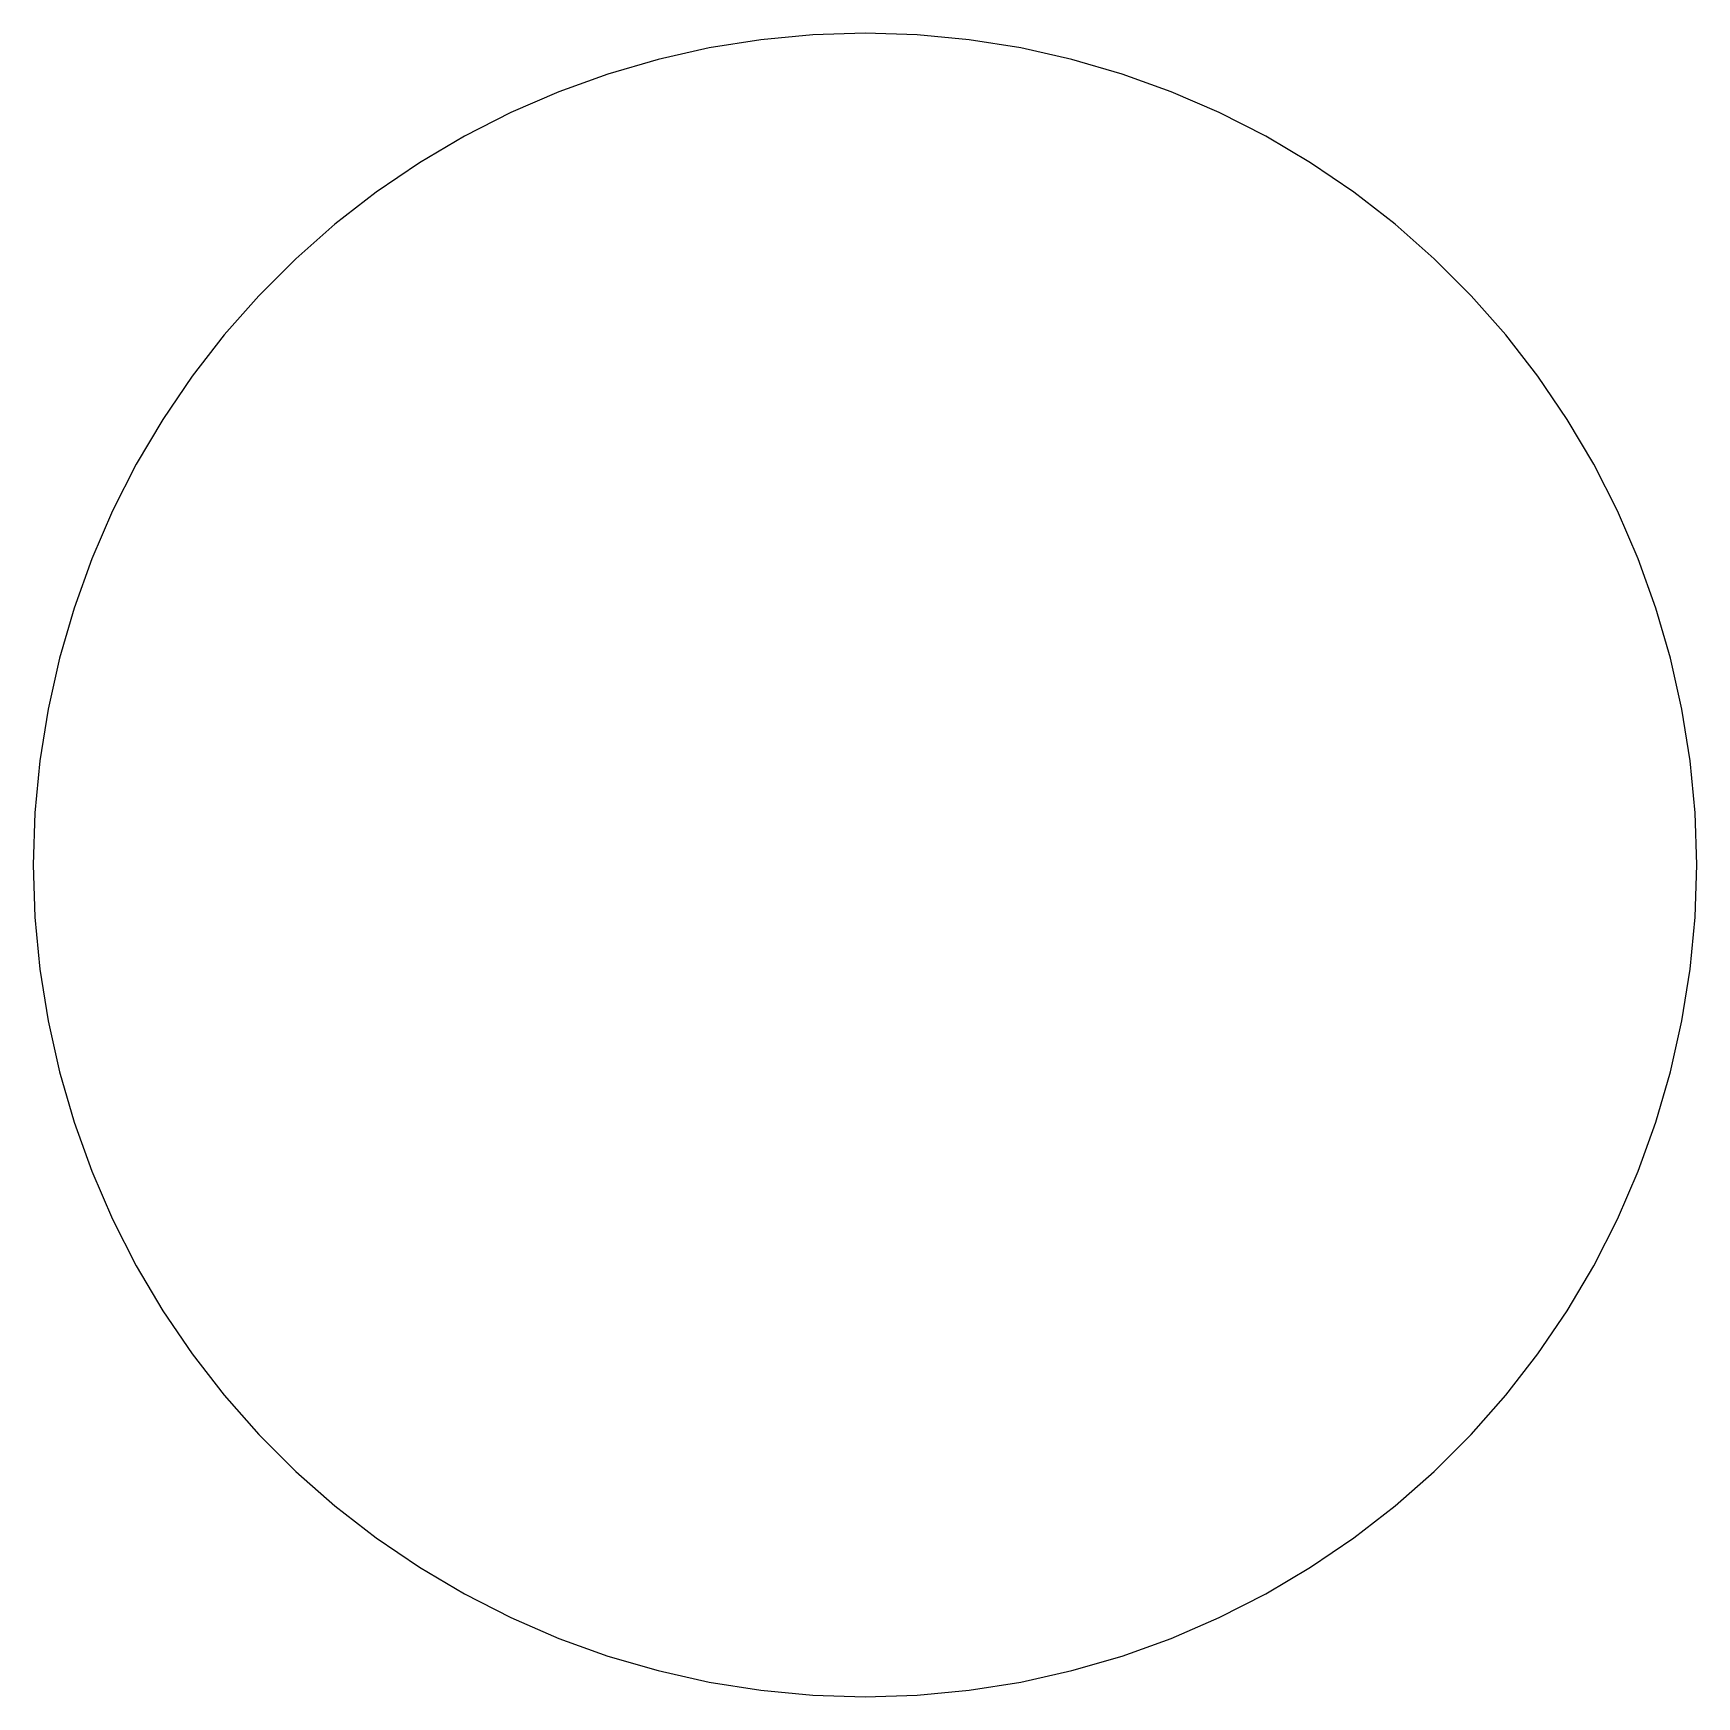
# Model space of a CAD drawing. Extents: x 500064 to 501389, y 2542464 to 2545400.
# Drawn here: x 500988.012 to 500988.812, y 2543392.884 to 2543393.684 of the extents above; entities that cross this region are included whole.
import ezdxf

# ---------------------------------------------------------------- set-up
doc = ezdxf.new("R2010")
doc.units = 0
doc.header["$LTSCALE"] = 0.5
doc.layers.add('地形图', color=8, linetype='CONTINUOUS')

msp = doc.modelspace()

# ---------------------------------------------------------------- linework, layer by layer
at = {"layer": '地形图'}
msp.add_lwpolyline([(500988.41245, 2543392.88361), (500988.43754, 2543392.88438), (500988.4626, 2543392.88674), (500988.48736, 2543392.89068), (500988.51188, 2543392.89618), (500988.53604, 2543392.90316), (500988.55968, 2543392.91167), (500988.58276, 2543392.92166), (500988.60516, 2543392.93308), (500988.62676, 2543392.94585), (500988.64752, 2543392.95999), (500988.6674, 2543392.97535), (500988.68624, 2543392.99199), (500988.704, 2543393.00975), (500988.72064, 2543393.0286), (500988.736, 2543393.04847), (500988.75015, 2543393.06924), (500988.76292, 2543393.0909), (500988.77434, 2543393.1133), (500988.78432, 2543393.13638), (500988.79284, 2543393.15999), (500988.79988, 2543393.18412), (500988.80532, 2543393.20863), (500988.80925, 2543393.23346), (500988.81165, 2543393.25846), (500988.81245, 2543393.28361), (500988.81165, 2543393.3087), (500988.80925, 2543393.33375), (500988.80532, 2543393.35858), (500988.79988, 2543393.3831), (500988.79284, 2543393.40719), (500988.78432, 2543393.43084), (500988.77434, 2543393.45391), (500988.76292, 2543393.47631), (500988.75015, 2543393.49791), (500988.736, 2543393.51868), (500988.72064, 2543393.53855), (500988.704, 2543393.5574), (500988.68624, 2543393.57516), (500988.6674, 2543393.5918), (500988.64752, 2543393.60722), (500988.62676, 2543393.6213), (500988.60516, 2543393.63414), (500988.58276, 2543393.6455), (500988.55968, 2543393.65548), (500988.53604, 2543393.66399), (500988.51188, 2543393.67103), (500988.48736, 2543393.67654), (500988.4626, 2543393.68041), (500988.43754, 2543393.68281), (500988.41245, 2543393.68361), (500988.3873, 2543393.68281), (500988.36231, 2543393.68041), (500988.33748, 2543393.67654), (500988.31296, 2543393.67103), (500988.2888, 2543393.66399), (500988.26516, 2543393.65548), (500988.24208, 2543393.6455), (500988.21975, 2543393.63414), (500988.19808, 2543393.6213), (500988.17732, 2543393.60722), (500988.15744, 2543393.5918), (500988.1386, 2543393.57516), (500988.12084, 2543393.5574), (500988.1042, 2543393.53855), (500988.08884, 2543393.51868), (500988.07469, 2543393.49791), (500988.06192, 2543393.47631), (500988.0505, 2543393.45391), (500988.04052, 2543393.43084), (500988.032, 2543393.40719), (500988.02496, 2543393.3831), (500988.01952, 2543393.35858), (500988.01559, 2543393.33375), (500988.01322, 2543393.3087), (500988.01239, 2543393.28361), (500988.01322, 2543393.25846), (500988.01559, 2543393.23346), (500988.01952, 2543393.20863), (500988.02496, 2543393.18412), (500988.032, 2543393.15999), (500988.04052, 2543393.13638), (500988.0505, 2543393.1133), (500988.06192, 2543393.0909), (500988.07469, 2543393.06924), (500988.08884, 2543393.04847), (500988.1042, 2543393.0286), (500988.12084, 2543393.00975), (500988.1386, 2543392.99199), (500988.15744, 2543392.97535), (500988.17732, 2543392.95999), (500988.19808, 2543392.94585), (500988.21975, 2543392.93308), (500988.24208, 2543392.92166), (500988.26516, 2543392.91167), (500988.2888, 2543392.90316), (500988.31296, 2543392.89618), (500988.33748, 2543392.89068), (500988.36231, 2543392.88674), (500988.3873, 2543392.88438), (500988.41245, 2543392.88361)], dxfattribs=at)

doc.saveas('drawing.dxf')
